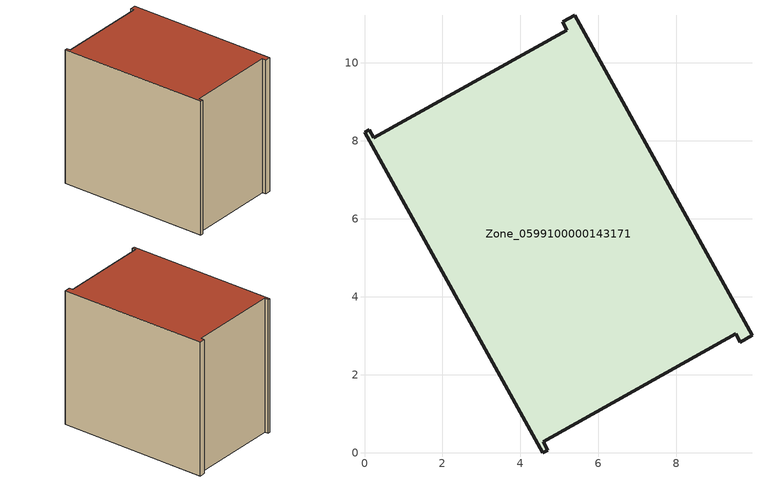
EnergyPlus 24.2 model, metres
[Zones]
Zone_0599100000143171
 floor ground (C_G): 5.39,11.23 9.94,3.01 9.64,2.84 9.52,3.05 4.58,0.28 4.7,0.07 4.57,0 0,8.22 0.12,8.29 0.24,8.08 5.19,10.84 5.08,11.05 z0
 wall outside (C_F): 4.57,0 4.7,0.07 4.58,0.28 9.52,3.05 9.64,2.84 9.94,3.01 5.39,11.23 5.08,11.05 5.19,10.84 0.24,8.08 0.12,8.29 0,8.22 4.57,0 z0:8.4
 roof outside (C_R): 5.39,11.23 5.08,11.05 5.19,10.84 0.24,8.08 0.12,8.29 0,8.22 4.57,0 4.7,0.07 4.58,0.28 9.52,3.05 9.64,2.84 9.94,3.01 z8.4
[BUILDING]
Pand.0599100000143171: North Axis=0; Terrain=City; Loads Convergence Tolerance Value=0.04; Temperature Convergence Tolerance Value=0.4; Solar Distribution=FullExterior; Maximum Number of Warmup Days=25; Minimum Number of Warmup Days=1
[Site:Location]
Rotterdam.The.Hague.AP_ZH_NLD Design_Conditions: Latitude=51.96; Longitude=4.45; Time Zone=1; Elevation=-4.5
[SITE:GROUNDTEMPERATURE:BUILDINGSURFACE]
18, 18, 18, 18, 18, 18, 18, 18, 18, 18, 18, 18
[MATERIAL] Thermal Absorptance=0.9; Solar Absorptance=0.7; Visible Absorptance=0.7
Name | Roughness | Thickness | Conductivity | Density | Specific Heat
G.TI.1965-1974 | MediumSmooth | 0.15 | 0.882353 | 540 | 1210
F.TI.1965-1974 | Rough | 0.3 | 0.697674 | 1920 | 840
R.TI.1965-1974 | MediumRough | 0.2 | 0.232558 | 1500 | 1000
[CONSTRUCTION]
C_G: G.TI.1965-1974
C_F: F.TI.1965-1974
C_R: R.TI.1965-1974
[ZONE]
Zone_0599100000143171: Type=1; Multiplier=1; Ceiling Height=Autocalculate; Volume=Autocalculate; Floor Area=autocalculate; Part of Total Floor Area=Yes
[ZONEINFILTRATION:DESIGNFLOWRATE]
Infil_Zone_0599100000143171: Zone or ZoneList or Space or SpaceList=Zone_0599100000143171; Schedule=AlwaysOn; Design Flow Rate Calculation Method=Flow/Area; Flow Rate per Floor Area=0.003; Constant Term Coefficient=1; Temperature Term Coefficient=0; Velocity Term Coefficient=0; Velocity Squared Term Coefficient=0
[HVACTEMPLATE:ZONE:IDEALLOADSAIRSYSTEM]
Zone_0599100000143171: Maximum Heating Supply Air Temperature=50; Minimum Cooling Supply Air Temperature=13; Maximum Heating Supply Air Humidity Ratio=0.0156; Minimum Cooling Supply Air Humidity Ratio=0.0077; Heating Limit=NoLimit; Cooling Limit=NoLimit; Dehumidification Control Type=ConstantSensibleHeatRatio; Cooling Sensible Heat Ratio=0.7; Dehumidification Setpoint=60; Humidification Control Type=None; Humidification Setpoint=30; Outdoor Air Method=None; Outdoor Air Flow Rate per Person=0.00944; Outdoor Air Flow Rate per Zone Floor Area=0; Outdoor Air Flow Rate per Zone=0; Demand Controlled Ventilation Type=None; Outdoor Air Economizer Type=NoEconomizer; Heat Recovery Type=None; Sensible Heat Recovery Effectiveness=0.7; Latent Heat Recovery Effectiveness=0.65
[ZONECONTROL:THERMOSTAT]
ThermostatControl_Zone_0599100000143171: Zone or ZoneList=Zone_0599100000143171; Control Type Schedule=DualSetpointControlType; Control 1=Thermostat_Zone_0599100000143171; Temperature Difference Between Cutout And Setpoint=0
[THERMOSTATSETPOINT:DUALSETPOINT]
Thermostat_Zone_0599100000143171: Heating Setpoint Temperature Schedule=HeatingSetpoint_Zone_0599100000143171; Cooling Setpoint Temperature Schedule=CoolingSetpoint_Zone_0599100000143171
[SCHEDULE:COMPACT]
HeatingSetpoint_Zone_0599100000143171: Through: 12/31, For: AllDays, Until: 24:00, 21
CoolingSetpoint_Zone_0599100000143171: Through: 12/31, For: AllDays, Until: 24:00, 24
DualSetpointControlType: Through: 12/31, For: AllDays, Until: 24:00, 4
AlwaysOn: Through: 12/31, For: AllDays, Until: 24:00, 1
